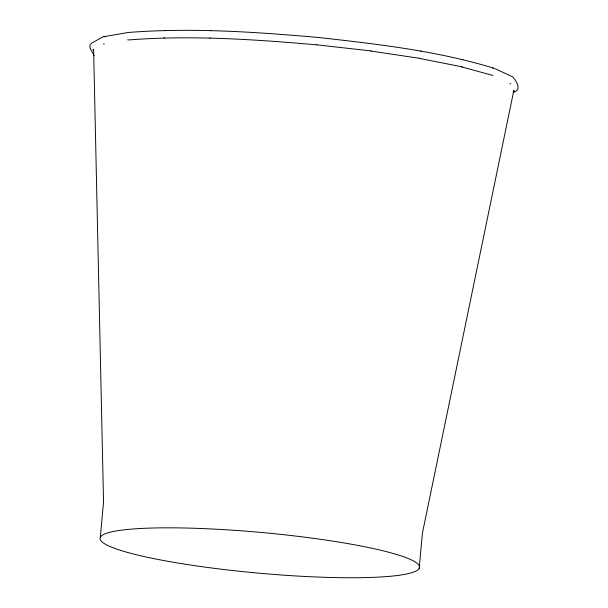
<?xml version="1.0" encoding="UTF-8"?>
<svg xmlns="http://www.w3.org/2000/svg" width="608" height="608" viewBox="0 0 608 608"><rect width="100%" height="100%" fill="white"/><g stroke="black" fill="none" stroke-linecap="round" stroke-linejoin="round"><path stroke-width="0.91" d="M100.343 537.229L103.55 502.018L93.609 49.195M419.208 568.351A160.398 20.383 5.2 0 0 188.784 528.101A160.398 20.383 5.2 0 0 171.342 561.914A160.398 20.383 5.2 0 0 419.208 568.351L422.416 533.148L513.874 90.22M317.596 37.514L317.657 37.4C376.838 44.027 436.529 50.715 493.688 68.149L492.807 68.119M127.657 39.816L128.478 39.953C191.269 35.051 254.319 39.414 316.928 44.855L316.988 44.734M513.167 92.462C522.302 90.318 516.549 80.758 512.46 76.745L494.524 68.423M316.928 44.855L371.131 50.943M420.804 51.209L421.352 51.156M370.812 51.034L420.668 58.49M317.657 37.4C254.744 31.935 191.398 27.55 128.303 32.475L103.086 36.784L91.504 43.198C86.921 46.679 93.146 52.212 94.134 55.792M462.186 59.538L462.924 59.523M420.12 58.543L462.24 66.857M492.997 75.483L461.495 66.872M509.892 83.699L510.857 83.767M92.735 49.97L93.723 50.061M513.608 91.056L514.596 91.154M104.014 36.647L104.948 36.769M103.368 43.989L104.31 44.11M164.586 30.4L165.239 30.552M163.94 37.742L164.593 37.886M210.391 30.56L210.832 30.712M209.737 37.901L210.178 38.046"/></g></svg>
